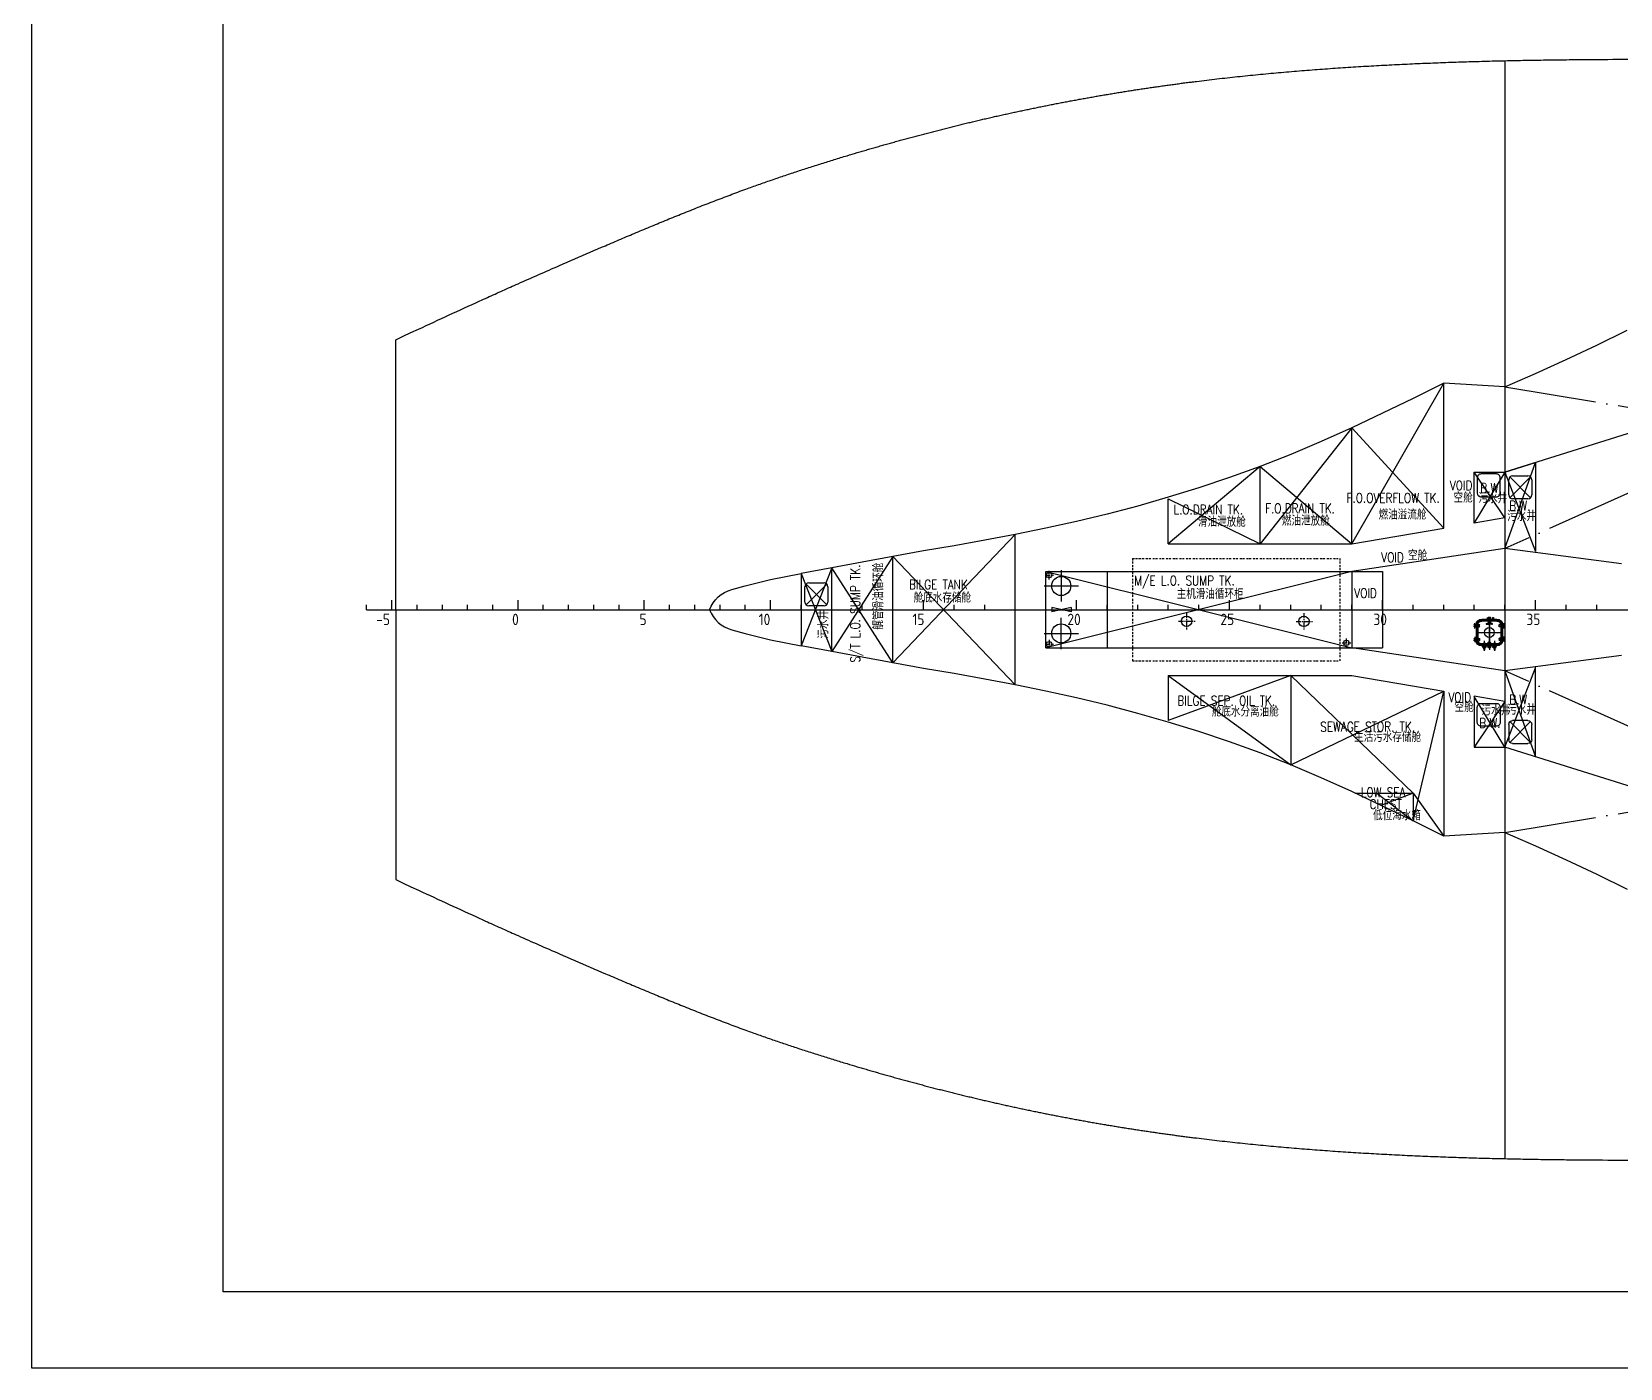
# Model space of a CAD drawing. Header units: millimetres. Extents: x -1838618 to -1600818, y -1770412 to -1553248.
# Drawn here: x -1838618 to -1797090, y -1770412 to -1735456 of the extents above; entities that cross this region are included whole.
import ezdxf
from ezdxf.enums import TextEntityAlignment as Align

# ---------------------------------------------------------------- set-up
doc = ezdxf.new("R2010")
doc.units = ezdxf.units.MM
doc.header["$LTSCALE"] = 100
for name, pattern in [('ACAD_ISO02W100', [15, 12, -3]), ('ACAD_ISO04W100', [30, 24, -3, 0, -3]), ('BORDER2', [0.875, 0.25, -0.125, 0.25, -0.125, 0, -0.125]), ('CENTER', [2, 1.25, -0.25, 0.25, -0.25]), ('CENTER2', [28.575, 19.05, -3.175, 3.175, -3.175]), ('DASHED', [0.75, 0.5, -0.25]), ('HIDDEN', [9.525, 6.35, -3.175])]:
    doc.linetypes.add(name, pattern=pattern)
for name, color, linetype in [('412equipment', 6, 'Continuous'), ('外型', 6, 'Continuous'), ('点划线', 1, 'CENTER'), ('物件', 4, 'Continuous'), ('虚线G', 3, 'DASHED')]:
    doc.layers.add(name, color=color, linetype=linetype)
doc.layers.add('标注', color=2, linetype='Continuous', lineweight=20)
doc.styles.add('ROMANS4', font='romans.shx', dxfattribs={"width": 0.8, "height": 400, "bigfont": 'hzdx.shx'})
doc.styles.get("Standard").update_dxf_attribs({"font": 'gbenor.shx', "width": 0.9, "bigfont": 'gbcbig.shx'})

# ---------------------------------------------------------------- blocks, each defined once
blk = doc.blocks.new('opening')
at = {"color": 2, "lineweight": -3}
for p, q in [((-55, 250), (55, 250)), ((-55, 250), (55, -250)), ((55, 250), (-55, -250)), ((-55, -250), (55, -250))]:
    blk.add_line(p, q, dxfattribs=at)
blk = doc.blocks.new('小舱盖')
at = {"layer": '外型', "color": 2, "linetype": 'Continuous'}
for p, q in [((-348, 163), (-348, 200)), ((-348, 31), (-348, 109)), ((147, 348), (-147, 348)), ((348, 31), (348, 200)), ((-348, -109), (-348, -31)), ((-348, -200), (-348, -163)), ((147, -348), (-154, -348)), ((348, -200), (348, -31))]:
    blk.add_line(p, q, dxfattribs=at)
for centre, radius, start, end in [((-200, 200), 148, 93.3, 179.9328), ((200, 200), 148, 0.0627, 86.7045), ((-199, -200), 149, 180.2684, 263.3953), ((200, -200), 148, 273.3, 359.9328)]:
    blk.add_arc(centre, radius, start, end, dxfattribs=at)
at = {"layer": '点划线', "color": 2, "linetype": 'CENTER', "ltscale": 0.2}
for p, q in [((-218, 136), (-479, 136)), ((-199, 0), (-456, 0)), ((-379, 186), (-379, 80)), ((-376, 18), (-376, -18)), ((-106, 377), (-244, 377)), ((-178, 253), (-178, 414)), ((106, 377), (244, 377)), ((178, 253), (178, 413)), ((413, 0), (251, 0)), ((376, 49), (376, -68)), ((-218, -136), (-479, -136)), ((-379, -186), (-379, -80)), ((-113, -376), (-251, -376)), ((-185, -253), (-185, -409)), ((106, -376), (244, -376)), ((177, -253), (177, -409))]:
    blk.add_line(p, q, dxfattribs=at)
at = {"layer": '点划线', "color": 2}
blk.add_line((376, 78), (376, 118), dxfattribs=at)
at = {"layer": '物件', "color": 2}
for p, q in [((-461, 147), (-461, 125)), ((-396, 147), (-461, 147)), ((-396, 125), (-461, 125)), ((-346, 163), (-408, 163)), ((-408, 163), (-408, 148)), ((-391, 148), (-408, 148)), ((-408, 124), (-408, 109)), ((-391, 124), (-408, 124)), ((-391, 109), (-408, 109)), ((-404, 109), (-404, 106)), ((-404, 106), (-391, 106)), ((-397, 14), (-376, 14)), ((-396, 169), (-394, 172)), ((-396, 169), (-396, 163)), ((-396, 169), (-380, 169)), ((-347, 148), (-396, 148)), ((-265, 147), (-396, 147)), ((-265, 125), (-396, 125)), ((-347, 124), (-396, 124)), ((-346, 109), (-396, 109)), ((-394, 172), (-367, 172)), ((-391, 106), (-391, 97)), ((-371, 106), (-391, 106)), ((-371, 97), (-391, 97)), ((-390, 97), (-389, 93)), ((-389, 93), (-380, 93)), ((-388, 31), (-265, 31)), ((-384, 101), (-384, 100)), ((-378, 102), (-383, 102)), ((-378, 99), (-383, 99)), ((-365, 169), (-381, 169)), ((-373, 93), (-381, 93)), ((-378, 87), (-378, 93)), ((-374, 86), (-377, 86)), ((-362, 106), (-376, 106)), ((-376, 101), (-376, 100)), ((-371, 97), (-373, 93)), ((-373, 93), (-373, 87)), ((-371, 109), (-371, 97)), ((-365, 169), (-367, 172)), ((-365, 169), (-365, 163)), ((-362, 109), (-362, 106)), ((-358, 163), (-358, 148)), ((-358, 124), (-358, 109)), ((-356, 103), (-356, 109)), ((-352, 101), (-353, 101)), ((-350, 109), (-350, 103)), ((-349, 148), (-349, 147)), ((-349, 125), (-349, 124)), ((-265, 147), (-265, 125)), ((-253, 18), (-253, -18)), ((-208, 389), (-208, 266)), ((-159, 253), (-196, 253)), ((-191, 397), (-191, 377)), ((-164, 397), (-164, 377)), ((-147, 389), (-147, 266)), ((147, 389), (147, 266)), ((159, 253), (196, 253)), ((164, 397), (164, 377)), ((191, 397), (191, 377)), ((208, 389), (208, 266)), ((217, 74), (217, 0)), ((224, 81), (224, 0)), ((231, 74), (231, 0)), ((253, 18), (253, -18)), ((388, 31), (265, 31)), ((296, 97), (296, 87)), ((391, 97), (296, 97)), ((391, 87), (296, 87)), ((391, 111), (348, 111)), ((391, 101), (348, 101)), ((397, 14), (376, 14)), ((391, 101), (391, 111)), ((391, 87), (391, 97)), ((-461, -147), (-461, -125)), ((-396, -125), (-461, -125)), ((-396, -147), (-461, -147)), ((-408, -124), (-408, -109)), ((-391, -109), (-408, -109)), ((-391, -124), (-408, -124)), ((-408, -163), (-408, -148)), ((-391, -148), (-408, -148)), ((-346, -163), (-408, -163)), ((-404, -109), (-404, -106)), ((-404, -106), (-391, -106)), ((-397, -14), (-376, -14)), ((-346, -109), (-396, -109)), ((-347, -124), (-396, -124)), ((-265, -125), (-396, -125)), ((-265, -147), (-396, -147)), ((-347, -148), (-396, -148)), ((-396, -169), (-396, -163)), ((-396, -169), (-365, -169)), ((-396, -169), (-394, -172)), ((-394, -172), (-367, -172)), ((-391, -97), (-389, -93)), ((-391, -106), (-391, -97)), ((-371, -97), (-391, -97)), ((-371, -106), (-391, -106)), ((-373, -93), (-389, -93)), ((-388, -31), (-265, -31)), ((-384, -101), (-384, -100)), ((-378, -99), (-383, -99)), ((-378, -102), (-383, -102)), ((-378, -87), (-378, -93)), ((-375, -86), (-377, -86)), ((-377, -101), (-377, -100)), ((-362, -106), (-376, -106)), ((-373, -93), (-373, -87)), ((-371, -97), (-373, -93)), ((-371, -106), (-371, -97)), ((-365, -169), (-367, -172)), ((-365, -169), (-365, -163)), ((-362, -109), (-362, -106)), ((-358, -124), (-358, -109)), ((-358, -163), (-358, -148)), ((-356, -103), (-356, -109)), ((-352, -101), (-353, -101)), ((-350, -109), (-350, -103)), ((-349, -125), (-349, -124)), ((-349, -148), (-349, -147)), ((-265, -147), (-265, -125)), ((-216, -388), (-216, -265)), ((-166, -253), (-203, -253)), ((-198, -397), (-198, -376)), ((-171, -397), (-171, -376)), ((-154, -388), (-154, -265)), ((147, -388), (147, -265)), ((159, -253), (196, -253)), ((164, -397), (164, -376)), ((191, -397), (191, -376)), ((208, -388), (208, -265)), ((217, -74), (217, 0)), ((224, -82), (224, 0)), ((231, -74), (231, 0)), ((388, -31), (265, -31)), ((397, -14), (376, -14))]:
    blk.add_line(p, q, dxfattribs=at)
at = {"layer": '物件', "color": 2, "linetype": 'HIDDEN', "ltscale": 20}
for p, q in [((346, 4), (-346, 4)), ((-342, 200), (-342, -200)), ((-330, -200), (-330, 200)), ((-318, -200), (-318, 200)), ((-305, 200), (-305, -200)), ((-299, 200), (-299, -200)), ((200, 342), (-200, 342)), ((-200, 330), (200, 330)), ((-200, 318), (200, 318)), ((-200, 305), (200, 305)), ((200, 299), (-200, 299)), ((-4, 0), (-4, 346)), ((-4, -346), (-4, 0)), ((4, 0), (4, 346)), ((4, -346), (4, 0)), ((299, 200), (299, -200)), ((305, 200), (305, -200)), ((318, -200), (318, 200)), ((330, -200), (330, 200)), ((342, 200), (342, -200)), ((346, -4), (-346, -4)), ((200, -299), (-200, -299)), ((-200, -305), (200, -305)), ((-200, -318), (200, -318)), ((-200, -330), (200, -330)), ((200, -342), (-200, -342))]:
    blk.add_line(p, q, dxfattribs=at)
at = {"layer": '物件', "color": 2, "linetype": 'Continuous', "ltscale": 10}
for p, q in [((-4, -4), (4, 4)), ((-4, 4), (4, -4))]:
    blk.add_line(p, q, dxfattribs=at)
at = {"layer": '物件', "color": 2}
for centre in [(224, 74), (224, -74)]:
    blk.add_circle(centre, 7.39, dxfattribs=at)
for centre, radius, start, end in [((-388, 18), 12.3, 90, 188.2132), ((-397, 17), 3.7, 188.2132, 270), ((-376, 0), 22.2, 217.6699, 142.3301), ((-376, 0), 19.7, 223.4325, 136.5675), ((-383, 101), 1.23, 90, 180), ((-383, 100), 1.23, 180, 270), ((-378, 101), 1.23, 0, 90), ((-378, 100), 1.23, 270, 0), ((-377, 87), 1.23, 180, 270), ((-376, 0), 13.5, 270, 90), ((-375, 87), 1.23, 270, 0), ((-353, 103), 2.46, 180, 270), ((-352, 144), 4.93, 48.1263, 90), ((-352, 129), 4.93, 270, 310.9412), ((-352, 103), 2.46, 270, 0), ((-265, 18), 12.3, 0, 90), ((-196, 389), 12.3, 81.7868, 180), ((-196, 266), 12.3, 180, 270), ((-178, 377), 22.2, 127.6699, 52.3301), ((-178, 377), 19.7, 133.4325, 46.5675), ((-195, 397), 3.7, 0, 81.7868), ((-178, 377), 13.5, 180, 0), ((-160, 397), 3.7, 98.2132, 180), ((-159, 389), 12.3, 0, 98.2132), ((-159, 266), 12.3, 270, 0), ((159, 389), 12.3, 81.7868, 180), ((159, 266), 12.3, 180, 270), ((178, 377), 22.2, 127.6699, 52.3301), ((178, 377), 19.7, 133.4325, 46.5675), ((160, 397), 3.7, 0, 81.7868), ((178, 377), 13.5, 180, 0), ((195, 397), 3.7, 98.2132, 180), ((196, 389), 12.3, 0, 98.2132), ((196, 266), 12.3, 270, 0), ((265, 18), 12.3, 90, 180), ((376, 0), 22.2, 37.6699, 322.3301), ((376, 0), 19.7, 43.4325, 316.5675), ((376, 0), 13.5, 90, 270), ((388, 18), 12.3, 351.7868, 90), ((397, 17), 3.7, 270, 351.7868), ((-397, -17), 3.7, 90, 171.7868), ((-388, -18), 12.3, 171.7868, 270), ((-383, -100), 1.23, 90, 180), ((-383, -101), 1.23, 180, 270), ((-377, -87), 1.23, 90, 180), ((-378, -100), 1.23, 0, 90), ((-378, -101), 1.23, 270, 0), ((-375, -87), 1.23, 0, 90), ((-353, -103), 2.46, 90, 180), ((-352, -103), 2.46, 0, 90), ((-351, -129), 4.93, 49.0588, 90), ((-351, -143), 4.93, 270, 311.8737), ((-265, -18), 12.3, 270, 0), ((-203, -265), 12.3, 90, 180), ((-203, -388), 12.3, 179.9429, 278.1561), ((-185, -376), 22.2, 307.6699, 232.3301), ((-185, -376), 19.7, 313.4325, 226.5675), ((-202, -397), 3.7, 278.1561, 359.9429), ((-185, -376), 13.5, 0, 180), ((-168, -397), 3.7, 179.9429, 261.7297), ((-166, -388), 12.3, 261.7297, 359.9429), ((-166, -265), 12.3, 0, 90), ((159, -265), 12.3, 90, 180), ((159, -388), 12.3, 179.9429, 278.1561), ((178, -376), 22.2, 307.6699, 232.3301), ((178, -376), 19.7, 313.4325, 226.5675), ((160, -397), 3.7, 278.1561, 359.9429), ((178, -376), 13.5, 0, 180), ((195, -397), 3.7, 179.9429, 261.7297), ((196, -388), 12.3, 261.7297, 359.9429), ((196, -265), 12.3, 0, 90), ((265, -18), 12.3, 180, 270), ((388, -18), 12.3, 270, 8.2132), ((397, -17), 3.7, 8.2132, 90)]:
    blk.add_arc(centre, radius, start, end, dxfattribs=at)
at = {"layer": '物件', "color": 2, "linetype": 'HIDDEN', "ltscale": 20}
for centre, radius, start, end in [((-200, 200), 142, 90, 180), ((-200, 200), 130, 90, 180), ((-200, 200), 118, 90, 180), ((-200, 200), 105, 90, 180), ((-200, 200), 98.6, 90, 180), ((200, 200), 142, 0, 90), ((200, 200), 130, 0, 90), ((200, 200), 118, 0, 90), ((200, 200), 105, 0, 90), ((200, 200), 98.6, 0, 90), ((-200, -200), 142, 180, 270), ((-200, -200), 130, 180, 270), ((-200, -200), 118, 180, 270), ((-200, -200), 105, 180, 270), ((-200, -200), 98.6, 180, 270), ((200, -200), 118, 270, 0), ((200, -200), 130, 270, 0), ((200, -200), 142, 270, 0), ((200, -200), 98.6, 270, 0), ((200, -200), 105, 270, 0)]:
    blk.add_arc(centre, radius, start, end, dxfattribs=at)
at = {"layer": '虚线G', "color": 2, "linetype": 'HIDDEN', "ltscale": 1.5}
for p, q in [((-438, 147), (-438, 125)), ((367, 101), (367, 111)), ((367, 87), (367, 97)), ((385, 101), (385, 111)), ((385, 87), (385, 97)), ((-438, -147), (-438, -125))]:
    blk.add_line(p, q, dxfattribs=at)
at = {"layer": '虚线G', "color": 2, "linetype": 'HIDDEN', "ltscale": 3}
for p, q in [((-391, 148), (-391, 172)), ((-391, 125), (-391, 147)), ((-391, 106), (-391, 124)), ((-371, 148), (-371, 172)), ((-371, 125), (-371, 147)), ((-371, 109), (-371, 124)), ((-348, 163), (-348, 109)), ((-348, 31), (-348, -31)), ((-331, 148), (-331, 124)), ((-208, 348), (-147, 348)), ((208, 348), (147, 348)), ((348, 31), (348, -31)), ((-391, -106), (-391, -124)), ((-391, -125), (-391, -147)), ((-391, -147), (-391, -172)), ((-371, -106), (-371, -124)), ((-371, -125), (-371, -147)), ((-371, -148), (-371, -172)), ((-348, -109), (-348, -163)), ((-331, -124), (-331, -125)), ((-331, -147), (-331, -125)), ((-331, -147), (-331, -148)), ((-154, -348), (-216, -348)), ((147, -348), (208, -348))]:
    blk.add_line(p, q, dxfattribs=at)
for centre, start, end in [((-346, 148), 0, 90), ((-346, 124), 270, 0), ((-346, -124), 0, 90), ((-346, -148), 270, 0)]:
    blk.add_arc(centre, 14.8, start, end, dxfattribs=at)
blk = doc.blocks.new('COORD')
at = {"color": 4}
for p, q in [((-3960, 0), (-3960, 125)), ((-3300, 0), (-3300, 250)), ((-2640, 0), (-2640, 125)), ((-1980, 0), (-1980, 125)), ((-1320, 0), (-1320, 125)), ((-660, 0), (-660, 125)), ((0, 0), (0, 250)), ((660, 0), (660, 125)), ((1320, 0), (1320, 125)), ((1980, 0), (1980, 125)), ((2640, 0), (2640, 125)), ((3300, 0), (3300, 250)), ((3960, 0), (3960, 125)), ((4620, 0), (4620, 125)), ((5280, 0), (5280, 125)), ((5940, 0), (5940, 125)), ((6600, 0), (6600, 250)), ((6600, 0), (6600, 125)), ((7400, 0), (7400, 125)), ((8200, 0), (8200, 125)), ((9000, 0), (9000, 125)), ((9800, 0), (9800, 125)), ((10600, 0), (10600, 250)), ((10600, 0), (10600, 125)), ((11400, 0), (11400, 125)), ((12200, 0), (12200, 125)), ((13000, 0), (13000, 125)), ((13800, 0), (13800, 125)), ((14600, 0), (14600, 250)), ((14600, 0), (14600, 125)), ((15400, 0), (15400, 125)), ((16200, 0), (16200, 125)), ((17000, 0), (17000, 125)), ((17800, 0), (17800, 125)), ((18600, 0), (18600, 250)), ((18600, 0), (18600, 125)), ((19400, 0), (19400, 125)), ((20200, 0), (20200, 125)), ((21000, 0), (21000, 125)), ((21800, 0), (21800, 125)), ((22600, 0), (22600, 250)), ((22600, 0), (22600, 125)), ((23400, 0), (23400, 125)), ((24200, 0), (24200, 125)), ((25000, 0), (25000, 125)), ((25800, 0), (25800, 125)), ((26600, 0), (26600, 250)), ((26600, 0), (26600, 125)), ((27400, 0), (27400, 125)), ((28200, 0), (28200, 125)), ((-3960, 0), (177600, 0))]:
    blk.add_line(p, q, dxfattribs=at)
for s, p in [('-5', (-3708, -405)), ('0', (-156, -405)), ('5', (3175, -405)), ('10', (6291, -405)), ('15', (10310, -405)), ('20', (14361, -405)), ('25', (18361, -405)), ('30', (22361, -405)), ('35', (26361, -405))]:
    blk.add_text(s, height=300, dxfattribs=at).set_placement(p)
blk = doc.blocks.new('600x600A')
at = {"color": 4}
for p, q in [((-300, -200), (-300, 200)), ((-200, 300), (200, 300)), ((300, 200), (300, -200)), ((200, -300), (-200, -300))]:
    blk.add_line(p, q, dxfattribs=at)
at = {"color": 1, "linetype": 'CENTER2', "ltscale": 20}
for p, q in [((271, 271), (-271, -271)), ((-271, 271), (271, -271))]:
    blk.add_line(p, q, dxfattribs=at)
at = {"color": 4}
for centre, start, end in [((-200, 200), 90, 180), ((200, 200), 0, 90), ((-200, -200), 180, 270), ((200, -200), 270, 0)]:
    blk.add_arc(centre, 100, start, end, dxfattribs=at)

msp = doc.modelspace()

# ---------------------------------------------------------------- linework, layer by layer
for p, q in [((-1838618.1, -1770412.3), (-1838618.1, -1602212.3)), ((-1600818.1, -1770412.3), (-1838618.1, -1770412.3))]:
    msp.add_line(p, q)
at = {"color": 6}
for p, q in [((-1800104.3, -1736212.6), (-1800104.3, -1764930.6)), ((-1801704.3, -1748443.6), (-1801704.2, -1744647.6)), ((-1800104.3, -1744746.6), (-1801704.3, -1744647.6)), ((-1804104.3, -1748851.6), (-1804104.3, -1745812.1)), ((-1806504.3, -1748851.6), (-1806504.3, -1746826.6)), ((-1808904.3, -1748851.6), (-1808904.3, -1747669.8)), ((-1812904.3, -1752538.7), (-1812904.3, -1748604.6)), ((-1804104.3, -1748851.6), (-1801704.3, -1748443.6)), ((-1808904.3, -1748851.6), (-1804104.3, -1748851.6)), ((-1817704.3, -1751669.3), (-1817704.3, -1749474)), ((-1816104.3, -1751963.7), (-1816104.3, -1749179.6)), ((-1818504.3, -1749622.5), (-1818504.3, -1751520.8)), ((-1808904.3, -1752291.6), (-1804104.3, -1752291.6)), ((-1808904.3, -1752291.6), (-1808904.3, -1753473.5)), ((-1805704.3, -1752291.6), (-1805704.3, -1754631.7)), ((-1804104.3, -1752291.6), (-1801704.3, -1752699.7)), ((-1801704.3, -1752699.7), (-1801704.3, -1756495.6)), ((-1804018.8, -1755371.6), (-1802504.3, -1755371.6)), ((-1802504.3, -1755371.6), (-1802504.3, -1756097.8)), ((-1800104.3, -1756396.6), (-1801704.3, -1756495.6))]:
    msp.add_line(p, q, dxfattribs=at)
at = {"color": 9, "linetype": 'ACAD_ISO04W100'}
for p, q in [((-1772104.3, -1736425.1), (-1800104.3, -1748971.6)), ((-1800104.3, -1744746.6), (-1772104.3, -1749371.6)), ((-1800104.3, -1756396.6), (-1772104.3, -1751771.6)), ((-1772104.3, -1764718.1), (-1800104.3, -1752171.6))]:
    msp.add_line(p, q, dxfattribs=at)
at = {"color": 4}
for p, q in [((-1769704.3, -1737471.6), (-1800104.3, -1746971.6)), ((-1769704.3, -1763671.6), (-1800104.3, -1754171.6))]:
    msp.add_line(p, q, dxfattribs=at)
at = {"color": 9, "linetype": 'ACAD_ISO04W100', "ltscale": 100}
for p, q in [((-1804104.3, -1748851.6), (-1801704.3, -1744647.6)), ((-1804104.3, -1745812.1), (-1806504.3, -1748851.6)), ((-1804104.3, -1745812.1), (-1801704.3, -1748443.6)), ((-1806504.3, -1746826.6), (-1808904.3, -1748851.6)), ((-1806504.3, -1746826.6), (-1804104.3, -1748851.6)), ((-1808904.3, -1747669.8), (-1806504.3, -1748851.6)), ((-1816104.3, -1751963.7), (-1812904.3, -1748604.6)), ((-1816104.3, -1749179.6), (-1812904.3, -1752538.7)), ((-1812104.3, -1749576.6), (-1804104.3, -1751566.6)), ((-1804104.3, -1749576.6), (-1812104.3, -1751566.6)), ((-1808904.3, -1752291.6), (-1805704.3, -1754631.7)), ((-1805704.3, -1752291.6), (-1808904.3, -1753473.5)), ((-1805704.3, -1752291.6), (-1802504.3, -1755371.6)), ((-1805704.3, -1754631.7), (-1801704.3, -1752699.7)), ((-1802504.3, -1756097.8), (-1801704.3, -1752699.7))]:
    msp.add_line(p, q, dxfattribs=at)
at = {"color": 9, "linetype": 'ACAD_ISO04W100', "ltscale": 50}
for p, q in [((-1800104.3, -1746971.6), (-1800904.3, -1748298.3)), ((-1800104.3, -1748171.6), (-1800904.3, -1746971.6)), ((-1800104.3, -1748971.6), (-1799304.3, -1746721.6)), ((-1800104.3, -1746971.6), (-1799304.3, -1749046.3)), ((-1817704.3, -1749474), (-1818504.3, -1751520.8)), ((-1816104.3, -1749179.6), (-1817704.3, -1751669.3)), ((-1816104.3, -1751963.7), (-1817704.3, -1749474)), ((-1818504.3, -1749622.5), (-1817704.3, -1751669.3)), ((-1800104.3, -1754171.6), (-1799304.3, -1752097)), ((-1800104.3, -1752171.6), (-1799304.3, -1754422.1)), ((-1800104.3, -1754171.6), (-1800904.3, -1752845)), ((-1800104.3, -1752971.6), (-1800904.3, -1754171.6))]:
    msp.add_line(p, q, dxfattribs=at)
at = {"color": 5, "linetype": 'ACAD_ISO02W100', "ltscale": 20}
for p, q in [((-1800104.3, -1748971.6), (-1804104.3, -1749576.6)), ((-1797054.3, -1749371.6), (-1800104.3, -1748971.6)), ((-1812104.3, -1749576.6), (-1810504.3, -1749576.6)), ((-1812104.3, -1751566.6), (-1812104.3, -1749576.6)), ((-1804104.3, -1749576.6), (-1804104.3, -1751566.6)), ((-1812104.3, -1751566.6), (-1810504.3, -1751566.6)), ((-1800104.3, -1752171.6), (-1804104.3, -1751566.6)), ((-1797054.3, -1751771.6), (-1800104.3, -1752171.6))]:
    msp.add_line(p, q, dxfattribs=at)
at = {"color": 2, "linetype": 'CENTER', "lineweight": -3}
for p, q in [((-1812022.6, -1749780.7), (-1812022.6, -1749558.5)), ((-1812127.7, -1749669.6), (-1811905.4, -1749669.6)), ((-1808429.3, -1750658.7), (-1808429.3, -1751092.2)), ((-1808429.3, -1750658.7), (-1808429.3, -1751092.2)), ((-1805359.3, -1750660.5), (-1805359.3, -1751093.9)), ((-1805359.3, -1750660.5), (-1805359.3, -1751093.9)), ((-1808634.2, -1750875.5), (-1808200.8, -1750875.5)), ((-1808634.2, -1750875.5), (-1808200.8, -1750875.5)), ((-1805564.2, -1750877.2), (-1805130.8, -1750877.2)), ((-1805564.2, -1750877.2), (-1805130.8, -1750877.2)), ((-1812127.7, -1751473.7), (-1811905.4, -1751473.7)), ((-1812022.6, -1751362.5), (-1812022.6, -1751584.8)), ((-1804355.5, -1751439.5), (-1804133.2, -1751439.5)), ((-1804250.4, -1751328.3), (-1804250.4, -1751550.6))]:
    msp.add_line(p, q, dxfattribs=at)
at = {"color": 2, "linetype": 'CENTER', "ltscale": 500}
for p, q in [((-1811704.3, -1749541.6), (-1811704.3, -1750361.6)), ((-1812152.3, -1749951.6), (-1811254.3, -1749951.6)), ((-1811704.3, -1751601.6), (-1811704.3, -1750781.6)), ((-1812152.3, -1751191.6), (-1811254.3, -1751191.6))]:
    msp.add_line(p, q, dxfattribs=at)
at = {"color": 4, "ltscale": 30}
for p, q in [((-1810504.3, -1749576.6), (-1803304.3, -1749576.6)), ((-1810504.3, -1749576.6), (-1810504.3, -1751566.6)), ((-1803304.3, -1749576.6), (-1803304.3, -1751566.6)), ((-1810504.3, -1751566.6), (-1803304.3, -1751566.6))]:
    msp.add_line(p, q, dxfattribs=at)
at = {"color": 2, "linetype": 'BORDER2', "ltscale": 2}
for p, q in [((-1809838.3, -1749236.6), (-1809838.3, -1751906.6)), ((-1809838.3, -1749236.6), (-1804418.3, -1749236.6)), ((-1804418.3, -1749236.6), (-1804418.3, -1751906.6)), ((-1809838.3, -1751906.6), (-1804418.3, -1751906.6))]:
    msp.add_line(p, q, dxfattribs=at)
at = {"color": 1, "linetype": 'ACAD_ISO04W100', "ltscale": 100}
for p, q in [((-1803455.8, -1755371.6), (-1802504.3, -1756097.8)), ((-1802504.3, -1755371.6), (-1803345.4, -1755689.9)), ((-1802504.3, -1755371.6), (-1801704.3, -1756495.6))]:
    msp.add_line(p, q, dxfattribs=at)
at = {"color": 6}
for points in [[(-1833618.1, -1768412.3), (-1833618.1, -1604212.3)], [(-1800104.3, -1744746.6), (-1799304.3, -1744392.1), (-1798504.3, -1744028.9), (-1797704.3, -1743652.1), (-1796904.3, -1743260.1)], [(-1801704.3, -1744647.6), (-1802504.3, -1745045.5), (-1803304.3, -1745433.9), (-1804104.3, -1745812.1), (-1804904.3, -1746172.8), (-1805704.3, -1746511.6), (-1806504.3, -1746826.6), (-1807304.3, -1747118), (-1808104.3, -1747386.3), (-1808904.3, -1747633.1), (-1809704.3, -1747860.2), (-1810504.3, -1748070.5), (-1811304.3, -1748264.2), (-1812104.3, -1748443.1), (-1812904.3, -1748606.3), (-1813704.3, -1748756.8), (-1814504.3, -1748899), (-1815304.3, -1749033.6), (-1816104.3, -1749179.6), (-1816904.3, -1749325.6), (-1817704.3, -1749474), (-1818504.3, -1749622.5)], [(-1800104.3, -1748171.6), (-1800904.3, -1748307.6), (-1800904.3, -1746971.6), (-1800104.3, -1746971.6)], [(-1801704.3, -1756495.6), (-1802504.3, -1756097.8), (-1803304.3, -1755709.4), (-1804104.3, -1755331.2), (-1804904.3, -1754970.5), (-1805704.3, -1754631.7), (-1806504.3, -1754316.7), (-1807304.3, -1754025.3), (-1808104.3, -1753756.9), (-1808904.3, -1753510.2), (-1809704.3, -1753283.1), (-1810504.3, -1753072.8), (-1811304.3, -1752879), (-1812104.3, -1752700.2), (-1812904.3, -1752536.9), (-1813704.3, -1752386.4), (-1814504.3, -1752244.3), (-1815304.3, -1752109.7), (-1816104.3, -1751963.7), (-1816904.3, -1751817.6), (-1817704.3, -1751669.3), (-1818504.3, -1751520.8)], [(-1800104.3, -1752971.6), (-1800904.3, -1752835.6), (-1800904.3, -1754171.6), (-1800104.3, -1754171.6)], [(-1800104.3, -1756396.6), (-1799304.3, -1756751.1), (-1798504.3, -1757114.4), (-1797704.3, -1757491.1), (-1796904.3, -1757883.1)], [(-1602818.1, -1768412.3), (-1833618.1, -1768412.3)]]:
    msp.add_lwpolyline(points, dxfattribs=at)
at = {"color": 1, "linetype": 'ACAD_ISO04W100', "ltscale": 100, "flags": 128}
for points in [[(-1829104.3, -1750571.6), (-1829104.3, -1743511.6)], [(-1829104.3, -1750571.6), (-1829104.3, -1757631.6)]]:
    msp.add_lwpolyline(points, dxfattribs=at)
at = {"color": 4, "ltscale": 10}
for points in [[(-1800727.3, -1747621.6), (-1800327.3, -1747621.6, 0.4142136), (-1800227.3, -1747521.6), (-1800227.3, -1747121.6, 0.4142136), (-1800327.3, -1747021.6), (-1800727.3, -1747021.6, 0.4142136), (-1800827.3, -1747121.6), (-1800827.3, -1747521.6, 0.4142136)], [(-1800727.3, -1753021.6), (-1800327.3, -1753021.6, -0.4142136), (-1800227.3, -1753121.6), (-1800227.3, -1753521.6, -0.4142136), (-1800327.3, -1753621.6), (-1800727.3, -1753621.6, -0.4142136), (-1800827.3, -1753521.6), (-1800827.3, -1753121.6, -0.4142136)]]:
    msp.add_lwpolyline(points, format="xyb", close=True, dxfattribs=at)
at = {"color": 2, "linetype": 'DASHED', "ltscale": 700}
for points in [[(-1800104.3, -1746971.6), (-1799304.3, -1746721.2)], [(-1800104.3, -1746971.6), (-1799304.3, -1746721.2)], [(-1799304.3, -1746721.2), (-1799304.3, -1746971.6), (-1799304.3, -1749046.3)], [(-1799304.3, -1754422.1), (-1799304.3, -1754171.6), (-1799304.3, -1752066.7)]]:
    msp.add_lwpolyline(points, dxfattribs=at)
at = {"color": 6}
for points in [[(-1820899.8, -1750571.6, -0.2336511), (-1820318.8, -1750044.3), (-1819964.3, -1749952.2), (-1819304.3, -1749780.9), (-1818504.3, -1749622.5)], [(-1820899.8, -1750571.6, 0.2336511), (-1820318.8, -1751099), (-1819964.3, -1751191), (-1819304.3, -1751362.4), (-1818504.3, -1751520.8)]]:
    msp.add_lwpolyline(points, format="xyb", dxfattribs=at)
at = {"color": 2, "lineweight": -3}
for centre, radius in [((-1812022.6, -1749669.6), 70), ((-1811703.3, -1749951.6), 250), ((-1808428.3, -1750875.5), 136.5), ((-1805358.3, -1750877.2), 136.5), ((-1811703.3, -1751191.6), 250), ((-1812022.6, -1751473.7), 70), ((-1804250.4, -1751439.5), 70)]:
    msp.add_circle(centre, radius, dxfattribs=at)
at = {"color": 2}
msp.add_circle((-1800511.8, -1751168.4), 129.1, dxfattribs=at)
at = {"color": 1, "linetype": 'ACAD_ISO04W100', "ltscale": 100}
for points in [[(-1829104.3, -1743511.6), (-1828040.4, -1743016.7), (-1826620.1, -1742356), (-1824116.9, -1741261.8), (-1822141.8, -1740410.6), (-1819638.2, -1739438.1), (-1816784.2, -1738505.4), (-1813042.8, -1737523.3), (-1808726.4, -1736767.8), (-1804412.2, -1736360.3), (-1800105.9, -1736187), (-1797232.3, -1736174.2), (-1795793.4, -1736171.7), (-1795788, -1736171.6)], [(-1829104.3, -1757631.6), (-1828040.4, -1758126.5), (-1826620.1, -1758787.3), (-1824116.9, -1759881.5), (-1822141.8, -1760732.6), (-1819638.2, -1761705.1), (-1816784.2, -1762637.9), (-1813042.8, -1763620), (-1808726.4, -1764375.5), (-1804412.2, -1764783), (-1800105.9, -1764956.2), (-1797232.3, -1764969.1), (-1795793.4, -1764971.6), (-1795788, -1764971.6)]]:
    msp.add_open_spline(points, degree=3, knots=[0, 0, 0, 0, 3519.8323824, 4699.1654808, 8195.4762497, 9971.2533038, 12754.8164348, 17198.2837344, 21564.0627763, 25884.9156363, 30188.93769, 34489.1340097, 34505.4532356, 34505.4532356, 34505.4532356, 34505.4532356], dxfattribs=at)

# ---------------------------------------------------------------- block references
at = {"color": 1, "linetype": 'CENTER', "ltscale": 300}
for p in [(-1799704.3, -1747371.6), (-1818104.3, -1750171.3)]:
    msp.add_blockref('600x600A', p, dxfattribs=at)
at = {"color": 2, "lineweight": -3, "rotation": 270}
msp.add_blockref('opening', (-1811697.3, -1750571.6), dxfattribs=at)
at = {"color": 1, "linetype": 'CENTER', "ltscale": 300, "xscale": -1, "rotation": 180}
msp.add_blockref('600x600A', (-1799704.3, -1753771.6), dxfattribs=at)
at = {"layer": '412equipment', "color": 7}
msp.add_blockref('COORD', (-1825904.3, -1750571.6), dxfattribs=at)
at = {"layer": '标注', "xscale": -1, "rotation": 270}
msp.add_blockref('小舱盖', (-1800511.8, -1751168.4), dxfattribs=at)

# ---------------------------------------------------------------- texts
at = {"color": 2, "style": 'ROMANS4', "width": 0.8}
for p in [(-1801249.2, -1747322.6, -10), (-1803042.2, -1749203.9), (-1803747, -1750139), (-1801284.9, -1752866)]:
    msp.add_text('VOID', height=250, dxfattribs=at).set_placement(p, align=Align.MIDDLE_CENTER)
for s, p in [('空舱', (-1801446.2, -1747769.4)), ('污水井', (-1800798.4, -1747784.9)), ('B.W.', (-1800746.8, -1747511.7)), ('L.O.DRAIN TK.', (-1808769.4, -1748076.9, 10)), ('F.O.DRAIN TK.', (-1806373.4, -1748047.4, 10)), ('F.O.OVERFLOW TK.', (-1804245, -1747774)), ('B.W.', (-1799993.5, -1747978)), ('滑油泄放舱', (-1808128.8, -1748402.4, 10)), ('燃油泄放舱', (-1805933.8, -1748373.7, 10)), ('燃油溢流舱', (-1803406.9, -1748214.4, 10)), ('污水井', (-1800045.1, -1748251.2)), ('空舱', (-1802637.6, -1749276.6, 10)), ('BILGE TANK', (-1815682.1, -1750038.4, 10)), ('M/E L.O. SUMP TK.', (-1809793.2, -1749936.9, -10)), ('舱底水存储舱', (-1815562.9, -1750385.5, 10)), ('主机滑油循环柜', (-1808686.5, -1750291.9)), ('BILGE SEP. OIL TK.', (-1808666.4, -1753077.1, 10)), ('B.W.', (-1799993.5, -1753045.4)), ('舱底水分离油舱', (-1807766.7, -1753366.4)), ('空舱', (-1801420.1, -1753246.6, 10)), ('污水井', (-1800718.1, -1753335.1)), ('污水井', (-1800045.1, -1753318.5)), ('SEWAGE STOR. TK.', (-1804932.9, -1753758.1, -10)), ('B.W.', (-1800774.9, -1753660.6)), ('生活污水存储舱', (-1804046.5, -1754031.5)), ('LOW SEA', (-1803872, -1755473.1)), ('CHEST', (-1803639.9, -1755784.5)), ('低位海水箱', (-1803548.7, -1756077.7))]:
    msp.add_text(s, height=250, dxfattribs=at).set_placement(p)
for s, p in [('S/T L.O. SUMP TK.', (-1816963.1, -1751956.7)), ('艉管滑油循环舱', (-1816358.1, -1751092.1)), ('污水井', (-1817792.3, -1751328.3, 10))]:
    msp.add_text(s, height=250, rotation=90, dxfattribs=at).set_placement(p)

doc.saveas('drawing.dxf')
